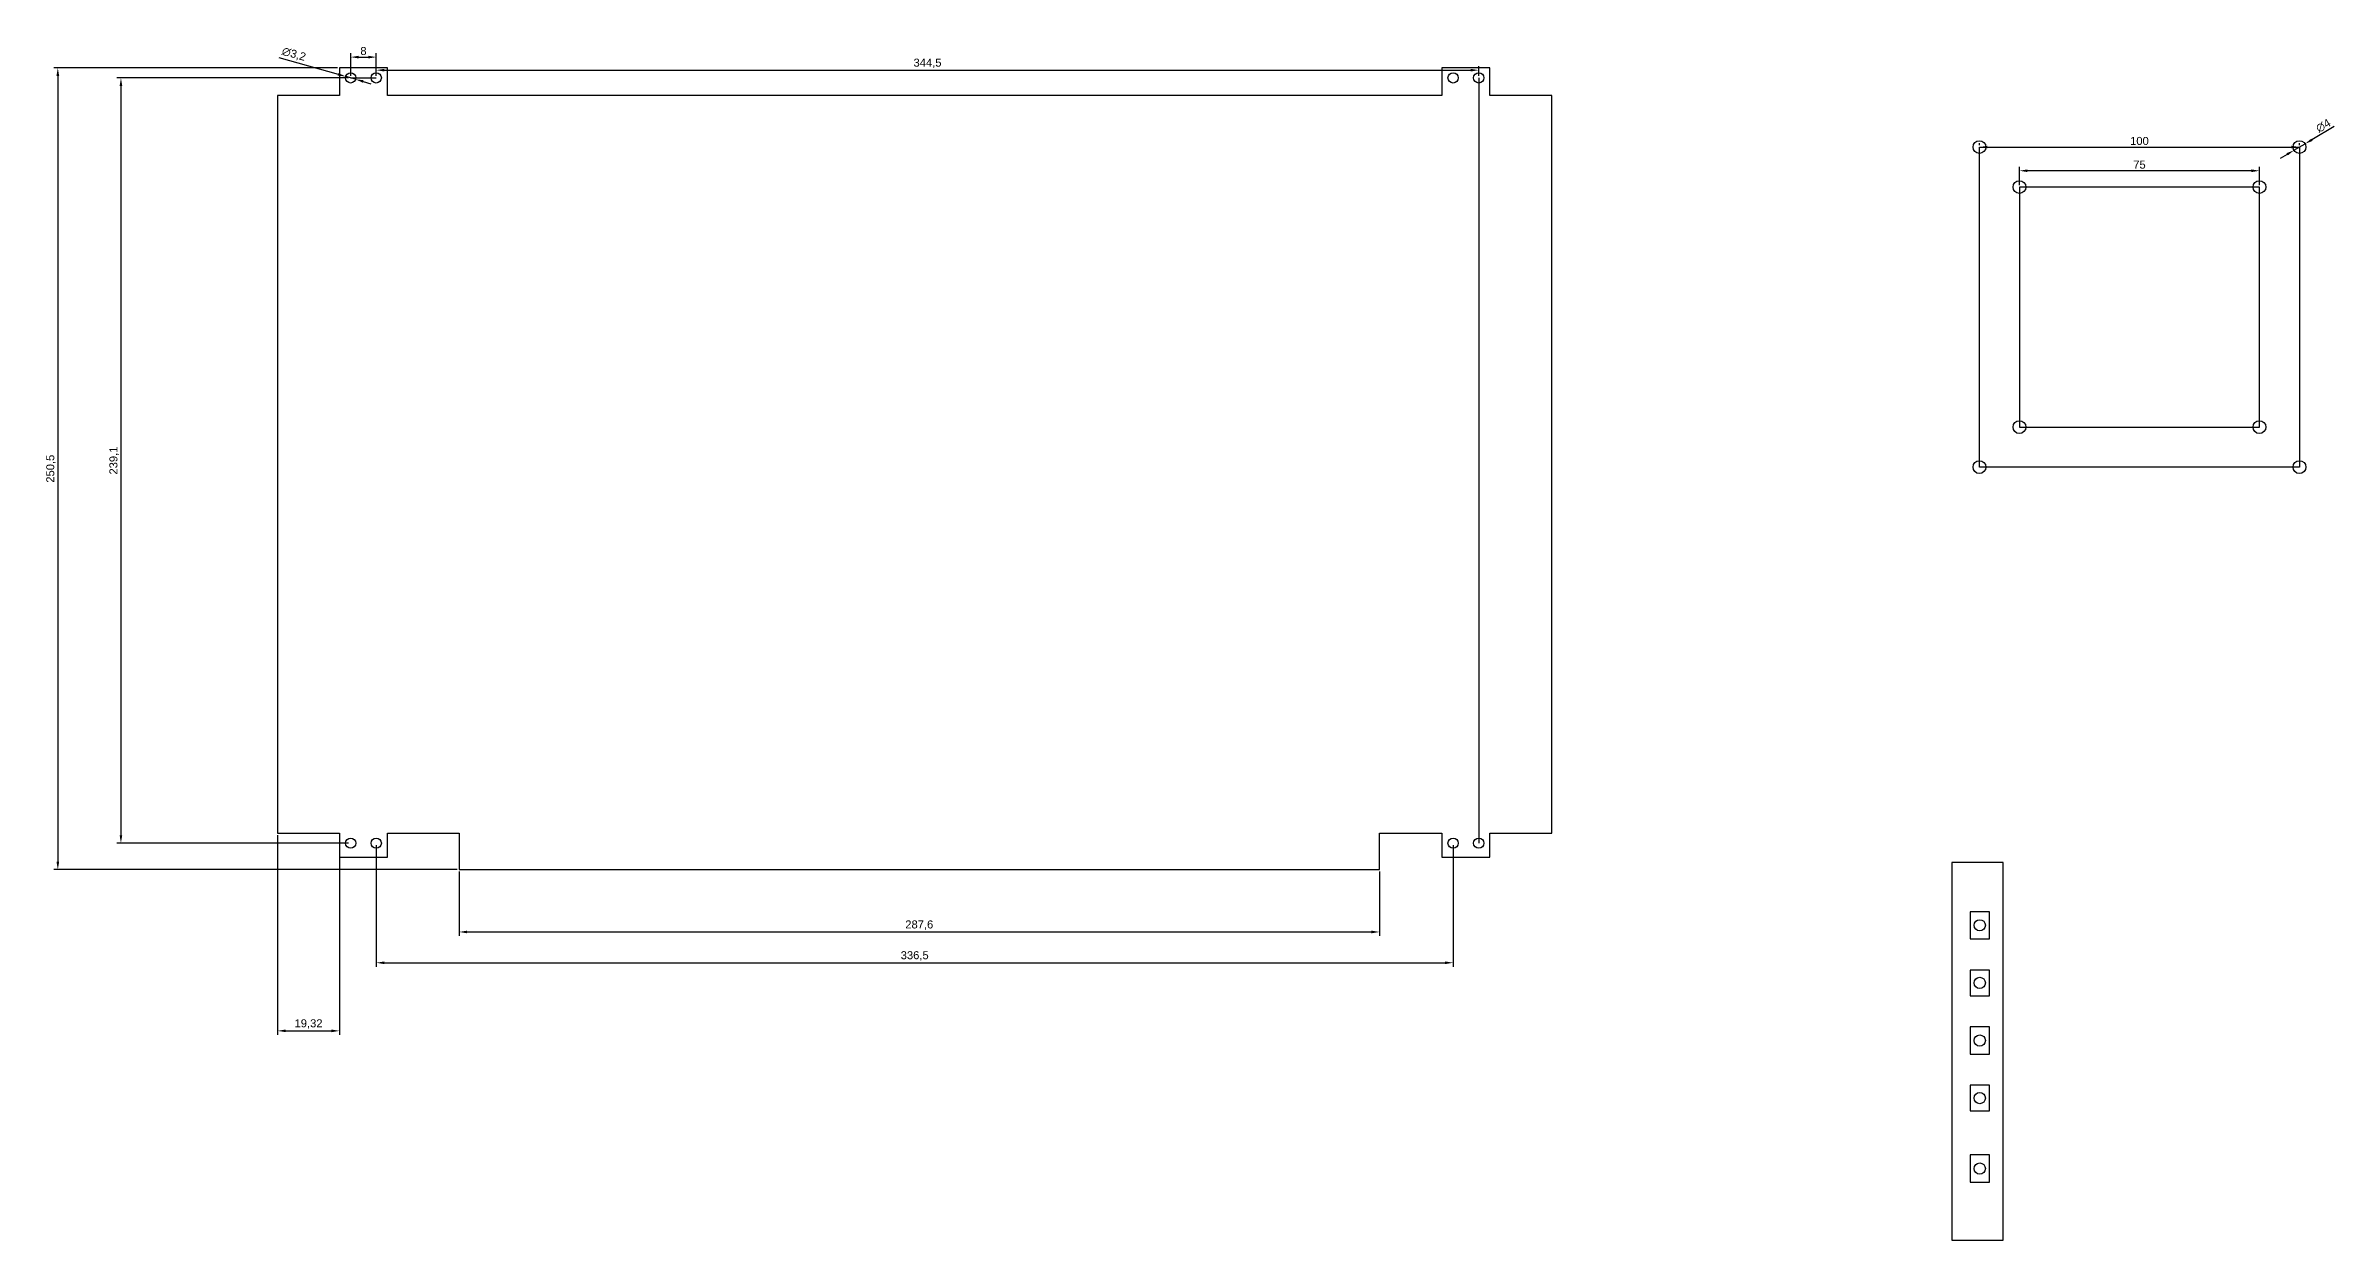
# Model space of a CAD drawing. Header units: millimetres. Extents: x -1635 to 5442, y -1125 to 1353.
# Drawn here: x 2067 to 2782, y 900 to 1273 of the extents above; entities that cross this region are included whole.
import ezdxf

# ---------------------------------------------------------------- set-up
doc = ezdxf.new("R2010")
doc.units = ezdxf.units.MM
doc.styles.get("Standard").update_dxf_attribs({"font": 'arial.ttf'})
doc.dimstyles.new('ISO-25', dxfattribs={"dimtxt": 2.5, "dimasz": 2.5, "dimexe": 1.25, "dimexo": 0.625, "dimtad": 1, "dimtxsty": 'Standard', "dimcen": 2.5, "dimadec": 0, "dimazin": 0, "dimtfac": 1, "dimtmove": 0, "dimatfit": 3, "dimfxl": 1, "dimarcsym": 0})

# ---------------------------------------------------------------- blocks, each defined once
blk = doc.blocks.new('*D1')
at = {"color": 0, "lineweight": -2, "transparency": 16777216}
for p, q in [((2671.06, 1241.7), (2671.06, 1242.32)), ((2673.56, 1241.07), (2768.56, 1241.07)), ((2771.06, 1241.7), (2771.06, 1242.32))]:
    blk.add_line(p, q, dxfattribs=at)
at = {"color": 0, "transparency": 16777216}
for points in [[(2673.56, 1241.49), (2673.56, 1240.65), (2671.06, 1241.07)], [(2768.56, 1241.49), (2768.56, 1240.65), (2771.06, 1241.07)]]:
    blk.add_solid(points, dxfattribs=at)
at = {"layer": 'Defpoints', "color": 0, "transparency": 16777216}
for p in [(2671.06, 1241.07), (2771.06, 1241.07), (2771.06, 1241.07)]:
    blk.add_point(p, dxfattribs=at)
at = {"color": 0, "transparency": 16777216, "insert": (2721.06, 1242.97), "char_height": 2.5, "attachment_point": 5}
blk.add_mtext('100', dxfattribs=at)
blk = doc.blocks.new('*D2')
at = {"color": 0, "lineweight": -2, "transparency": 16777216}
for p, q in [((2683.56, 1229.2), (2683.56, 1234.93)), ((2756.06, 1233.68), (2686.06, 1233.68)), ((2758.56, 1229.2), (2758.56, 1234.93))]:
    blk.add_line(p, q, dxfattribs=at)
at = {"color": 0, "transparency": 16777216}
for points in [[(2686.06, 1234.09), (2686.06, 1233.26), (2683.56, 1233.68)], [(2756.06, 1234.09), (2756.06, 1233.26), (2758.56, 1233.68)]]:
    blk.add_solid(points, dxfattribs=at)
at = {"layer": 'Defpoints', "color": 0, "transparency": 16777216}
for p in [(2683.56, 1233.68), (2683.56, 1228.57), (2758.56, 1228.57)]:
    blk.add_point(p, dxfattribs=at)
at = {"color": 0, "transparency": 16777216, "insert": (2721.06, 1235.57), "char_height": 2.5, "attachment_point": 5}
blk.add_mtext('75', dxfattribs=at)
blk = doc.blocks.new('*D3')
at = {"color": 0, "lineweight": -2, "transparency": 16777216}
for p, q in [((2781.92, 1247.46), (2774.94, 1243.35)), ((2767.18, 1238.79), (2765.03, 1237.52)), ((2769.34, 1240.06), (2772.79, 1242.09))]:
    blk.add_line(p, q, dxfattribs=at)
at = {"color": 0, "transparency": 16777216}
for points in [[(2766.97, 1239.15), (2767.39, 1238.43), (2769.34, 1240.06)], [(2774.73, 1243.71), (2775.15, 1242.99), (2772.79, 1242.09)]]:
    blk.add_solid(points, dxfattribs=at)
at = {"layer": 'Defpoints', "color": 0, "transparency": 16777216}
for p in [(2769.34, 1240.06), (2772.79, 1242.09)]:
    blk.add_point(p, dxfattribs=at)
at = {"color": 0, "transparency": 16777216, "insert": (2778.51, 1247.74), "char_height": 2.5, "attachment_point": 5, "rotation": 30.45485}
blk.add_mtext('∅4', dxfattribs=at)
blk = doc.blocks.new('*D4')
at = {"color": 0, "lineweight": -2, "transparency": 16777216}
for p, q in [((2162.09, 1263.3), (2162.09, 1270.43)), ((2164.59, 1269.18), (2167.59, 1269.18)), ((2170.09, 1263.3), (2170.09, 1270.43))]:
    blk.add_line(p, q, dxfattribs=at)
at = {"color": 0, "transparency": 16777216}
for points in [[(2164.59, 1269.6), (2164.59, 1268.76), (2162.09, 1269.18)], [(2167.59, 1269.6), (2167.59, 1268.76), (2170.09, 1269.18)]]:
    blk.add_solid(points, dxfattribs=at)
at = {"layer": 'Defpoints', "color": 0, "transparency": 16777216}
for p in [(2170.09, 1269.18), (2162.09, 1262.68), (2170.09, 1262.68)]:
    blk.add_point(p, dxfattribs=at)
at = {"color": 0, "transparency": 16777216, "insert": (2166.09, 1271.08), "char_height": 2.5, "attachment_point": 5}
blk.add_mtext('8', dxfattribs=at)
blk = doc.blocks.new('*D5')
at = {"color": 0, "lineweight": -2, "transparency": 16777216}
for p, q in [((2170.09, 1263.3), (2170.09, 1266.35)), ((2514.59, 1263.3), (2514.59, 1266.35)), ((2172.59, 1265.1), (2512.09, 1265.1))]:
    blk.add_line(p, q, dxfattribs=at)
at = {"color": 0, "transparency": 16777216}
for points in [[(2172.59, 1265.51), (2172.59, 1264.68), (2170.09, 1265.1)], [(2512.09, 1265.51), (2512.09, 1264.68), (2514.59, 1265.1)]]:
    blk.add_solid(points, dxfattribs=at)
at = {"layer": 'Defpoints', "color": 0, "transparency": 16777216}
for p in [(2170.09, 1262.68), (2514.59, 1265.1), (2514.59, 1262.68)]:
    blk.add_point(p, dxfattribs=at)
at = {"color": 0, "transparency": 16777216, "insert": (2342.34, 1267.22), "char_height": 2.5, "attachment_point": 5}
blk.add_mtext('344,5', dxfattribs=at)
blk = doc.blocks.new('*D6')
at = {"color": 0, "lineweight": -2, "transparency": 16777216}
for p, q in [((2139.63, 1269.06), (2158.14, 1263.8)), ((2163.63, 1262.24), (2160.55, 1263.12)), ((2166.03, 1261.56), (2168.44, 1260.88))]:
    blk.add_line(p, q, dxfattribs=at)
at = {"color": 0, "transparency": 16777216}
for points in [[(2158.26, 1264.2), (2158.03, 1263.4), (2160.55, 1263.12)], [(2166.14, 1261.96), (2165.92, 1261.16), (2163.63, 1262.24)]]:
    blk.add_solid(points, dxfattribs=at)
at = {"layer": 'Defpoints', "color": 0, "transparency": 16777216}
for p in [(2160.55, 1263.12), (2163.63, 1262.24)]:
    blk.add_point(p, dxfattribs=at)
at = {"color": 0, "transparency": 16777216, "insert": (2144.31, 1269.98), "char_height": 2.5, "attachment_point": 5, "rotation": 344.14926}
blk.add_mtext('∅3,2', dxfattribs=at)
blk = doc.blocks.new('*D7')
at = {"color": 0, "lineweight": -2, "transparency": 16777216}
for p, q in [((2161.46, 1262.68), (2089.05, 1262.68)), ((2090.3, 1260.18), (2090.3, 1026.08)), ((2161.46, 1023.58), (2089.05, 1023.58))]:
    blk.add_line(p, q, dxfattribs=at)
at = {"color": 0, "transparency": 16777216}
for points in [[(2089.89, 1260.18), (2090.72, 1260.18), (2090.3, 1262.68)], [(2089.89, 1026.08), (2090.72, 1026.08), (2090.3, 1023.58)]]:
    blk.add_solid(points, dxfattribs=at)
at = {"layer": 'Defpoints', "color": 0, "transparency": 16777216}
for p in [(2162.09, 1262.68), (2090.3, 1023.58), (2162.09, 1023.58)]:
    blk.add_point(p, dxfattribs=at)
at = {"color": 0, "transparency": 16777216, "insert": (2088.18, 1143.13), "char_height": 2.5, "attachment_point": 5, "rotation": 90}
blk.add_mtext('239,1', dxfattribs=at)
blk = doc.blocks.new('*D8')
at = {"color": 0, "lineweight": -2, "transparency": 16777216}
for p, q in [((2170.09, 1022.95), (2170.09, 984.97)), ((2506.59, 1022.95), (2506.59, 984.97)), ((2172.59, 986.22), (2504.09, 986.22))]:
    blk.add_line(p, q, dxfattribs=at)
at = {"color": 0, "transparency": 16777216}
for points in [[(2172.59, 986.63), (2172.59, 985.8), (2170.09, 986.22)], [(2504.09, 986.63), (2504.09, 985.8), (2506.59, 986.22)]]:
    blk.add_solid(points, dxfattribs=at)
at = {"layer": 'Defpoints', "color": 0, "transparency": 16777216}
for p in [(2170.09, 1023.58), (2506.59, 1023.58), (2506.59, 986.22)]:
    blk.add_point(p, dxfattribs=at)
at = {"color": 0, "transparency": 16777216, "insert": (2338.34, 988.34), "char_height": 2.5, "attachment_point": 5}
blk.add_mtext('336,5', dxfattribs=at)
blk = doc.blocks.new('*D9')
at = {"color": 0, "lineweight": -2, "transparency": 16777216}
for p, q in [((2139.27, 1026.1), (2139.27, 963.69)), ((2158.59, 1026.1), (2158.59, 963.69)), ((2141.77, 964.94), (2156.09, 964.94))]:
    blk.add_line(p, q, dxfattribs=at)
at = {"color": 0, "transparency": 16777216}
for points in [[(2141.77, 965.36), (2141.77, 964.53), (2139.27, 964.94)], [(2156.09, 965.36), (2156.09, 964.53), (2158.59, 964.94)]]:
    blk.add_solid(points, dxfattribs=at)
at = {"layer": 'Defpoints', "color": 0, "transparency": 16777216}
for p in [(2139.27, 1026.73), (2158.59, 1026.73), (2158.59, 964.94)]:
    blk.add_point(p, dxfattribs=at)
at = {"color": 0, "transparency": 16777216, "insert": (2148.93, 967.07), "char_height": 2.5, "attachment_point": 5}
blk.add_mtext('19,32', dxfattribs=at)
blk = doc.blocks.new('*D10')
at = {"color": 0, "lineweight": -2, "transparency": 16777216}
for p, q in [((2195.97, 1014.7), (2195.97, 994.59)), ((2483.57, 1014.7), (2483.57, 994.59)), ((2198.47, 995.84), (2481.07, 995.84))]:
    blk.add_line(p, q, dxfattribs=at)
at = {"color": 0, "transparency": 16777216}
for points in [[(2198.47, 996.25), (2198.47, 995.42), (2195.97, 995.84)], [(2481.07, 996.25), (2481.07, 995.42), (2483.57, 995.84)]]:
    blk.add_solid(points, dxfattribs=at)
at = {"layer": 'Defpoints', "color": 0, "transparency": 16777216}
for p in [(2195.97, 1015.33), (2483.57, 1015.33), (2483.57, 995.84)]:
    blk.add_point(p, dxfattribs=at)
at = {"color": 0, "transparency": 16777216, "insert": (2339.77, 997.96), "char_height": 2.5, "attachment_point": 5}
blk.add_mtext('287,6', dxfattribs=at)
blk = doc.blocks.new('*D11')
at = {"color": 0, "lineweight": -2, "transparency": 16777216}
for p, q in [((2157.96, 1265.83), (2069.33, 1265.83)), ((2070.58, 1263.33), (2070.58, 1017.83)), ((2195.35, 1015.33), (2069.33, 1015.33))]:
    blk.add_line(p, q, dxfattribs=at)
at = {"color": 0, "transparency": 16777216}
for points in [[(2070.16, 1263.33), (2071, 1263.33), (2070.58, 1265.83)], [(2070.16, 1017.83), (2071, 1017.83), (2070.58, 1015.33)]]:
    blk.add_solid(points, dxfattribs=at)
at = {"layer": 'Defpoints', "color": 0, "transparency": 16777216}
for p in [(2158.59, 1265.83), (2070.58, 1015.33), (2195.97, 1015.33)]:
    blk.add_point(p, dxfattribs=at)
at = {"color": 0, "transparency": 16777216, "insert": (2068.45, 1140.58), "char_height": 2.5, "attachment_point": 5, "rotation": 90}
blk.add_mtext('250,5', dxfattribs=at)

msp = doc.modelspace()

# ---------------------------------------------------------------- linework, layer by layer
for p, q in [((2162.087, 1262.679), (2170.087, 1262.679)), ((2514.587, 1262.679), (2514.587, 1023.579))]:
    msp.add_line(p, q)
for points in [[(2158.587, 1265.829), (2158.587, 1257.179), (2139.272, 1257.179), (2139.272, 1026.729), (2158.587, 1026.729), (2158.587, 1019.229), (2173.587, 1019.229), (2173.587, 1026.729), (2195.972, 1026.729), (2195.972, 1015.329), (2483.572, 1015.329), (2483.572, 1026.729), (2503.087, 1026.729), (2503.087, 1019.229), (2518.087, 1019.229), (2518.087, 1026.729), (2537.402, 1026.729), (2537.402, 1257.179), (2518.087, 1257.179), (2518.087, 1265.829), (2503.087, 1265.829), (2503.087, 1257.179), (2173.587, 1257.179), (2173.587, 1265.829)], [(2671.061, 1141.071), (2671.061, 1241.071), (2771.061, 1241.071), (2771.061, 1141.071)], [(2758.561, 1153.571), (2758.561, 1228.571), (2683.561, 1228.571), (2683.561, 1153.571)], [(2668.158, 993.677), (2674.158, 993.677), (2674.158, 997.927), (2674.158, 1002.177), (2668.158, 1002.177)], [(2674.158, 975.927), (2674.158, 979.927), (2674.158, 983.927), (2668.158, 983.927), (2668.158, 975.927)], [(2668.158, 957.677), (2674.158, 957.677), (2674.158, 961.927), (2674.158, 966.177), (2668.158, 966.177)], [(2674.158, 939.927), (2674.158, 943.927), (2674.158, 947.927), (2668.158, 947.927), (2668.158, 939.927)], [(2668.158, 917.677), (2674.158, 917.677), (2674.158, 921.927), (2674.158, 926.177), (2668.158, 926.177)]]:
    msp.add_lwpolyline(points, close=True)
msp.add_lwpolyline([(2671.158, 1017.527), (2662.458, 1017.527), (2662.458, 899.527), (2678.458, 899.527), (2678.458, 1017.527), (2662.458, 1017.527)])
for centre, radius in [((2162.087, 1262.679), 1.6), ((2170.087, 1262.679), 1.6), ((2506.587, 1262.679), 1.6), ((2514.587, 1262.679), 1.6), ((2671.061, 1241.071), 2), ((2771.061, 1241.071), 2), ((2683.561, 1228.571), 2), ((2758.561, 1228.571), 2), ((2683.561, 1153.571), 2), ((2758.561, 1153.571), 2), ((2671.061, 1141.071), 2), ((2771.061, 1141.071), 2), ((2162.087, 1023.579), 1.6), ((2170.087, 1023.579), 1.6), ((2506.587, 1023.579), 1.6), ((2514.587, 1023.579), 1.6), ((2671.158, 997.927), 1.75), ((2671.158, 979.927), 1.75), ((2671.158, 961.927), 1.75), ((2671.158, 943.927), 1.75), ((2671.158, 921.927), 1.75)]:
    msp.add_circle(centre, radius)

# ---------------------------------------------------------------- dimensions: what is measured, and where the dimension line sits
for base, p1, p2, picture, middle in [((2070.581, 1015.329), (2158.587, 1265.829), (2195.972, 1015.329), '*D11', (2068.453, 1140.579)), ((2090.303, 1023.579), (2162.087, 1262.679), (2162.087, 1023.579), '*D7', (2088.176, 1143.129))]:
    dim = msp.add_linear_dim(base=base, p1=p1, p2=p2, angle=90, dimstyle='ISO-25')
    dim.commit()
    dim.dimension.update_dxf_attribs({"geometry": picture, "text_midpoint": middle})
dim = msp.add_diameter_dim_2p(p1=(2163.626, 1262.242), p2=(2160.548, 1263.116), dimstyle='ISO-25')
dim.commit()
dim.dimension.update_dxf_attribs({"geometry": '*D6', "text_midpoint": (2143.715, 1267.895), "dimtype": 163})
for base, p1, p2, picture, middle in [((2170.087, 1269.179), (2162.087, 1262.679), (2170.087, 1262.679), '*D4', (2166.087, 1271.081)), ((2514.587, 1265.097), (2170.087, 1262.679), (2514.587, 1262.679), '*D5', (2342.337, 1267.224)), ((2771.061, 1241.071), (2671.061, 1241.071), (2771.061, 1241.071), '*D1', (2721.061, 1242.973)), ((2683.561, 1233.676), (2758.561, 1228.571), (2683.561, 1228.571), '*D2', (2721.061, 1235.573)), ((2158.58687624, 964.943415438), (2139.27187624, 1026.728724214), (2158.58687624, 1026.728724214), '*D9', (2148.92937624, 967.070802887)), ((2506.587, 986.216), (2170.087, 1023.579), (2506.587, 1023.579), '*D8', (2338.337, 988.343)), ((2483.572, 995.838), (2195.972, 1015.329), (2483.572, 1015.329), '*D10', (2339.772, 997.965))]:
    dim = msp.add_linear_dim(base=base, p1=p1, p2=p2, dimstyle='ISO-25')
    dim.commit()
    dim.dimension.update_dxf_attribs({"geometry": picture, "text_midpoint": middle})
dim = msp.add_diameter_dim_2p(p1=(2769.337, 1240.058), p2=(2772.785, 1242.085), dimstyle='ISO-25')
dim.commit()
dim.dimension.update_dxf_attribs({"geometry": '*D3', "text_midpoint": (2778.509, 1247.738)})

doc.saveas('drawing.dxf')
